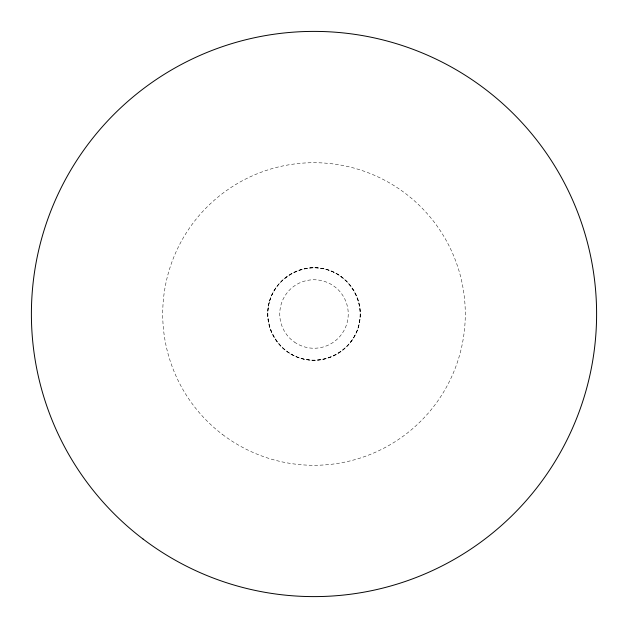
<?xml version="1.0" encoding="UTF-8"?>
<svg xmlns="http://www.w3.org/2000/svg" width="628" height="628" viewBox="0 0 628 628"><rect width="100%" height="100%" fill="white"/><g stroke="black" fill="none" stroke-linecap="round" stroke-linejoin="round"><path stroke-width="0.47" stroke-dasharray="3.14 2.35" d="M268.125 308.191C264.498 332.652 283.605 357.293 308.191 359.875C332.652 363.502 357.293 344.395 359.875 319.809C363.502 295.348 344.395 270.707 319.809 268.125C295.348 264.498 270.707 283.605 268.125 308.191M269.349 302.037C262.794 325.893 278.094 352.402 302.037 358.651C325.893 365.206 352.402 349.906 358.651 325.963C365.206 302.107 349.906 275.598 325.963 269.349C302.107 262.794 275.598 278.094 269.349 302.037M290.882 354.035A46.229 46.229 0 0 0 360.229 314A46.229 46.229 0 0 0 290.882 273.965A46.229 46.229 0 0 0 290.882 354.035M222.5 434.482A151.293 151.293 0 0 0 464.092 333.005A151.293 151.293 0 0 0 255.408 174.513A151.293 151.293 0 0 0 222.5 434.482M294.32 342.024A34.242 34.242 0 0 0 348.108 317.03A34.242 34.242 0 0 0 299.572 282.945A34.242 34.242 0 0 0 294.32 342.024"/><path stroke-width="0.94" d="M143.082 539.06A282.6 282.6 0 0 0 594.363 349.49A282.6 282.6 0 0 0 204.555 53.451A282.6 282.6 0 0 0 143.082 539.06"/></g></svg>
